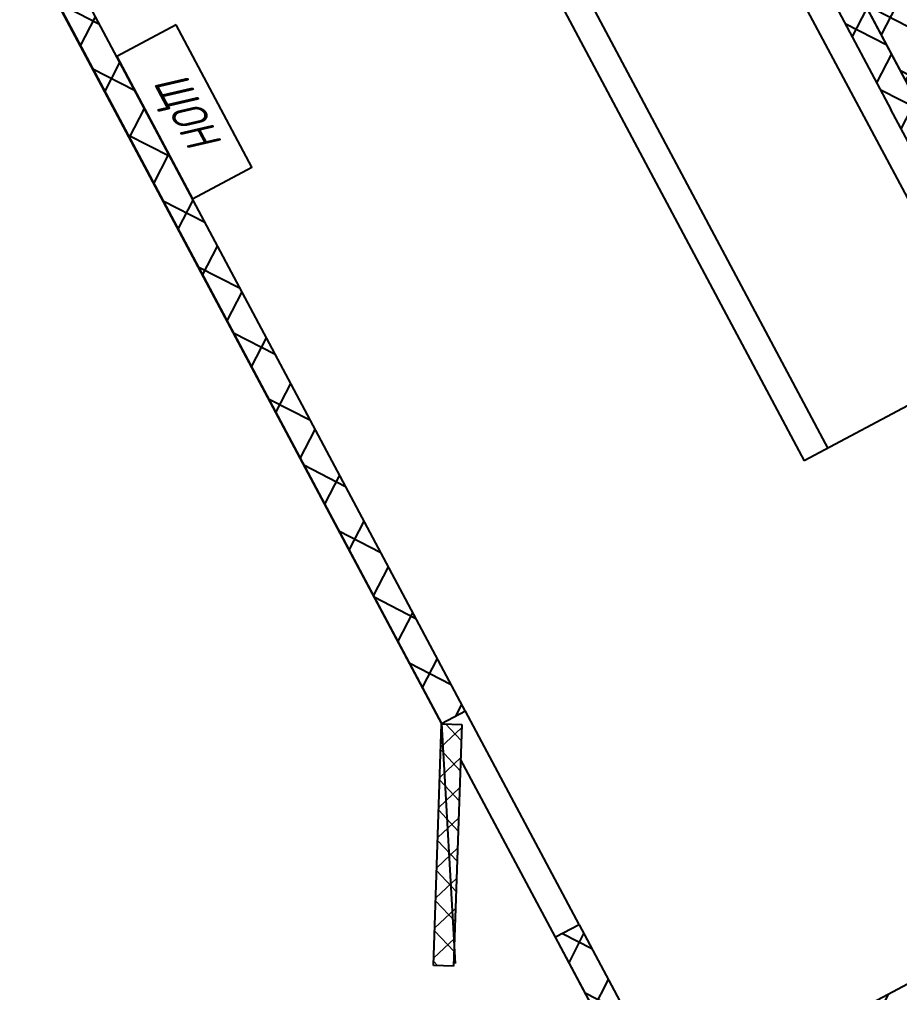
# Model space of a CAD drawing. Extents: x 5370511 to 5386565, y 1010429 to 1053793.
# Drawn here: x 5379987.7 to 5379994.25, y 1040720.37 to 1040727.61 of the extents above; entities that cross this region are included whole.
import ezdxf

# ---------------------------------------------------------------- set-up
doc = ezdxf.new("R2010")
doc.units = 0
doc.layers.get('0').update_dxf_attribs({"linetype": 'CONTINUOUS'})
for name, color, linetype, lineweight in [('ЭС (09)', 7, 'CONTINUOUS', 13), ('ЭС (текст)', 7, 'CONTINUOUS', 25), ('ЭС (тонкий)', 7, 'CONTINUOUS', 25), ('ЭС сети', 1, 'CONTINUOUS', 50)]:
    doc.layers.add(name, color=color, linetype=linetype, lineweight=lineweight)
doc.styles.add('ЭС', font='gost_nipi.shx', dxfattribs={"oblique": 14.99997778074544})

# ---------------------------------------------------------------- blocks, each defined once
blk = doc.blocks.new('A$C47E8533E')
at = {"layer": 'ЭС (09)', "ltscale": 0.35, "transparency": 33554687}
h = blk.add_hatch(dxfattribs=at)
h.set_pattern_fill('ANSI37', color=256, scale=0.5)
h.set_pattern_definition([(45, (-12486.28603223808, 2832.33230286552), (-1.122532015133644, 1.122532015133644), []), (135, (-12486.28603223808, 2832.33230286552), (-1.122532015133644, -1.122532015133644), [])])
h.paths.add_polyline_path([(-17.99999999999818, 1.499999999999545), (-18, 0), (0, 0), (0, 1.499999999999545)])
at = {"linetype": 'Continuous', "transparency": 33554687}
for p, q in [((0, 1.499999999999545), (-17.99999999999818, 1.499999999999545)), ((-17.99999999999818, 1.499999999999545), (-18, 0))]:
    blk.add_line(p, q, dxfattribs=at)
at = {"transparency": 33554687}
for p, q in [((0, 0), (0, 1.499999999999545)), ((-18, 0), (0, 0))]:
    blk.add_line(p, q, dxfattribs=at)
blk = doc.blocks.new('*U645')
at = {"layer": 'ЭС (тонкий)', "transparency": 33554687}
h = blk.add_hatch(dxfattribs=at)
h.set_pattern_fill('ANSI37', color=253, angle=79.77202800376043)
h.set_pattern_definition([(124.7720280037604, (389.8221076882319, -736.7669303502602), (-2.608033060492139, -1.810742542544358), []), (214.7720280037603, (389.8221076882319, -736.7669303502602), (1.810742542544358, -2.608033060492139), [])])
h.paths.add_polyline_path([(222.3977735015176, -46.04235934410394), (262.3977735015212, -46.04235934396388), (262.3977735015285, -48.0423593439657), (222.3977735015285, -48.04235934410394)])
h.paths.add_polyline_path([(271.397773499664, -48.04235934393296), (273.3977734996622, -48.04235934392568), (273.3977734998332, -97.04235934392568), (271.397773499835, -97.04235934393296)], flags=17)
h.paths.add_polyline_path([(211.3977735035658, -99.04235934414396), (351.3977734914586, -99.04235934365465), (411.3977734877333, -99.04235934345274), (411.3977734877242, -96.12499739853706), (409.3977734877242, -96.12499739854252), (409.397773487726, -97.0423593434582), (351.3977734914513, -97.04235934365647), (351.3977734912803, -48.04235934365647), (409.397773487555, -48.04235934252506), (409.3977734877242, -96.58367837006813), (411.3977734877242, -96.12499739853706), (411.3977734875514, -46.0423593425196), (298.164321817512, -46.04235934383837), (298.1643218175211, -48.04235934384201), (349.3977734912785, -48.04235934366193), (349.3977734914531, -97.0423593427306), (213.3977735035567, -97.04235934413668), (213.3977735033893, -48.04235934320536), (280.1643218193838, -48.04235934297617), (280.1643218193783, -46.04235934390385), (211.397773503382, -46.042359343209)])
h.paths.add_polyline_path([(401.1258575833069, -46.04235934348367), (360.3977734894104, -46.04235934362737), (360.3977734894213, -48.04235934362373), (401.1258575833087, -48.04235934348549)])
h = blk.add_hatch(dxfattribs=at)
h.set_pattern_fill('ANSI37', color=253, angle=79.77202800376043)
h.set_pattern_definition([(124.7720280037604, (-858.270248284183, 1107.706243992727), (-2.608033060492139, -1.810742542544358), []), (214.7720280037604, (-858.270248284183, 1107.706243992727), (1.810742542544358, -2.608033060492139), [])])
h.paths.add_polyline_path([(249.9257382694811, -152.0404310978874), (249.9455592679003, -150.0404310978863), (269.8373475850601, -150.0416634402352), (269.8373475850601, -150.0423593426069), (289.8373475850592, -150.0423593426078), (376.0178459597444, -150.048241387879), (376.0178459597498, -152.0482427959166)])
h.paths.add_polyline_path([(211.3977735042188, -152.0423593441421), (211.3977735035676, -99.04235934414578), (351.3977734914604, -99.04235934365647), (411.3977734877387, -99.04235934345274), (411.3977734879206, -152.0423593434527), (394.0178459602946, -152.0462621572126), (394.0376669563082, -150.0462623999492), (409.3977734879134, -150.0423593434582), (409.3977734877442, -101.04235934346), (351.3977734914713, -101.042359342727), (213.3977735035749, -101.0423593432054), (213.3977735037167, -142.042359343028), (213.2944953937429, -142.042359343028), (213.2944953937429, -150.042359343028), (231.925738271337, -150.042359343028), (231.9257382713424, -152.0423593450089)])
at = {"layer": 'ЭС (тонкий)', "color": 253, "transparency": 33554687}
for p, q in [((351.3977734914604, -99.04235934365647), (211.3977735035676, -99.04235934414578)), ((213.3977735035749, -101.0423593432054), (351.3977734914713, -101.042359342727)), ((409.3977734877442, -101.04235934346), (351.3977734914713, -101.042359342727)), ((409.3977734879134, -150.0423593434582), (409.3977734877442, -101.04235934346)), ((371.4474537654276, -103.0423593443895), (251.3462960196155, -103.0423593425269)), ((371.4474537654276, -103.0423593443895), (371.4474537654276, -119.0423593434582)), ((251.3462960191498, -117.0423593443895), (371.4474537654276, -117.0423593443895)), ((251.3462960191498, -119.0423593434582), (371.4474537654276, -119.0423593434582)), ((376.0464331301052, -150.0482433390284, -0.002781181478951819), (249.9455592679003, -150.0404310978863, -0.002781181478951819)), ((376.0178459597444, -150.0462624000111, -0.002781181478951819), (376.0178459597498, -152.0462624000093, -0.002781181478951819)), ((394.0178459578835, -150.0462623999474, -0.002781181478951819), (376.0178459597435, -150.0462624000063, -0.002781181478951819)), ((394.0376669563082, -150.0462623999492, -0.002781181478951819), (394.017845957889, -152.0462623999492, -0.002781181478951819)), ((394.0376669563082, -150.0462623999492, -0.002781181478951819), (409.3977734879134, -150.0423593434582)), ((376.026612131627, -152.0482433390014, -0.002781181478951819), (249.9257382694811, -152.0404310978874, -0.002781181478951819)), ((394.017845957889, -152.0462623999492, -0.002781181478951819), (379.0145061364872, -152.046262399223, -0.002781181478951819)), ((411.3977734879206, -152.0423593434527), (394.0169300627929, -152.0462623628853, -0.002781181478951819))]:
    blk.add_line(p, q, dxfattribs=at)
for points in [[(300.1620631962385, -46.0459514741267), (350.4020631550763, -46.04798465012914), (350.3999182839132, -99.04798460672987), (272.3999183477961, -99.04482800385972), (272.4020632189593, -46.04482804725899), (280.1620632126239, -46.0451420887764), (296.4023667188255, -38.54579931582134)], [(394.0177733770349, -152.0497498327802), (411.3977733627787, -152.0504531886488), (411.399918233971, -99.0504532320499), (211.3999183977382, -99.04235937853969), (211.397773526546, -152.0423593351386), (231.9177735097426, -152.0431897645083), (248.1574699769506, -159.5438469792714)], [(320.8276893454538, -145.0423593428616), (320.8276893454538, -150.0423593428616), (332.8276893454538, -150.0423593428616), (332.8276893454538, -145.0423593428616), (320.8276893454538, -145.0423593428616)], [(249.8977734950265, -152.0439174019391), (375.9977733917719, -152.049020576578), (392.2374698589508, -159.5496777913411)]]:
    blk.add_lwpolyline(points, dxfattribs=at)
at = {"layer": 'ЭС (тонкий)', "color": 253, "transparency": 33554687, "xscale": -1, "rotation": 329.9999999998021}
blk.add_blockref('A$C47E8533E', (376.0178459597498, -152.0481906470718, -0.002781181478951708), dxfattribs=at)
at = {"layer": 'ЭС (текст)', "color": 253, "transparency": 33554687, "style": 'ЭС', "oblique": 15}
blk.add_text('ЩОН', height=2.5, dxfattribs=at).set_placement((323.8001506495975, -148.5855922226795))

msp = doc.modelspace()

# ---------------------------------------------------------------- block references
at = {"layer": 'ЭС сети', "color": 1, "lineweight": 15, "xscale": 0.09999999999999999, "yscale": 0.09999999999999999, "zscale": 0.09999999999999999, "rotation": 298.0491553101125}
msp.add_blockref('*U645', (5379986.584096273, 1040762.701537619), dxfattribs=at)

doc.saveas('drawing.dxf')
